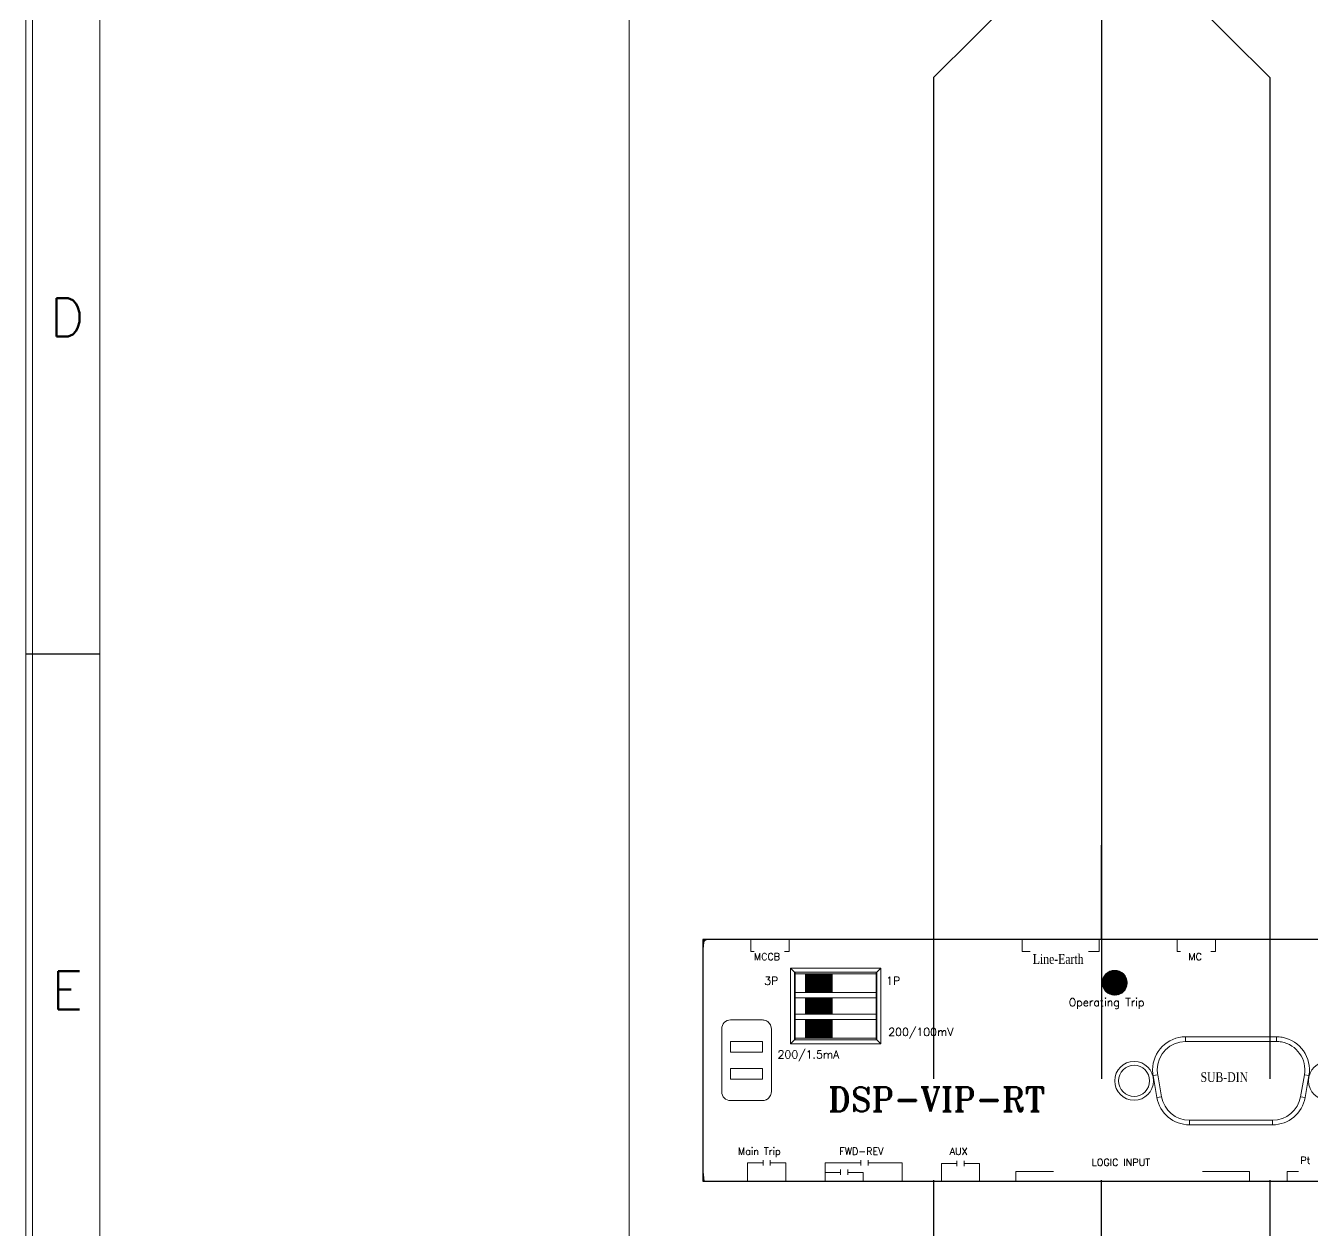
# Model space of a CAD drawing. Header units: millimetres. Extents: x 107 to 2900, y 85 to 3996.
# Drawn here: x 954 to 1077.8, y 1608.7 to 1724.7 of the extents above; entities that cross this region are included whole.
import ezdxf
from ezdxf.enums import TextEntityAlignment as Align

# ---------------------------------------------------------------- set-up
doc = ezdxf.new("R2010")
doc.units = ezdxf.units.MM
for name, color, linetype in [('20', 2, 'Continuous'), ('30', 3, 'Continuous'), ('70', 7, 'Continuous')]:
    doc.layers.add(name, color=color, linetype=linetype)
doc.styles.add('SIMPLEX', font='SIMPLEX')
doc.styles.add('SS', font='batang.ttc', dxfattribs={"width": 0.8})
doc.styles.add('STYLE2', font='romant.shx')

msp = doc.modelspace()

# ---------------------------------------------------------------- hatches: boundary and pattern name
at = {"layer": '70', "lineweight": 15}
h = msp.add_hatch(dxfattribs=at)
h.set_pattern_fill('ANSI31', color=256, scale=0.5184, style=0)
h.set_pattern_definition([(45, (-605.473635, 8016.76274), (-0.0458205194, 0.0458205194), [])])
h.paths.add_polyline_path([(1031.614, 1633.411), (1029.022, 1633.411), (1029.022, 1631.596), (1031.614, 1631.596)])
h.paths.add_polyline_path([(1031.614, 1631.078), (1029.022, 1631.078), (1029.022, 1629.525), (1031.614, 1629.525)])
h.paths.add_polyline_path([(1031.614, 1629.006), (1029.022, 1629.006), (1029.022, 1627.192), (1031.614, 1627.192)])
at = {"layer": '70', "lineweight": 20}
h = msp.add_hatch(dxfattribs=at)
h.set_pattern_fill('ANSI31', color=3, scale=0.5184, style=0)
h.set_pattern_definition([(45, (-1677.78178, 14438.722605), (-0.04582051942, 0.04582051942), [])])
h.paths.add_polyline_path([(1057.617, 1632.54, 1), (1060.005, 1632.54, 1)])

# ---------------------------------------------------------------- linework, layer by layer
at = {"color": 0, "lineweight": 30}
for p, q in [((1057.548, 1735.904), (1057.548, 1623.276)), ((1041.348, 1719.704), (1049.448, 1727.731)), ((1073.748, 1719.704), (1065.648, 1727.731)), ((1041.348, 1719.704), (1041.348, 1687.304)), ((1073.748, 1719.704), (1073.748, 1687.304)), ((1041.348, 1687.304), (1041.348, 1623.276)), ((1073.748, 1687.304), (1073.748, 1623.276)), ((1041.348, 1645.776), (1041.348, 1636.72)), ((1057.548, 1636.72), (1057.548, 1645.776)), ((1073.748, 1645.776), (1073.748, 1636.72)), ((1041.348, 1613.529), (1041.348, 1577.029)), ((1057.548, 1577.029), (1057.548, 1613.529)), ((1073.748, 1613.529), (1073.748, 1577.029))]:
    msp.add_line(p, q, dxfattribs=at)
at = {"color": 7, "lineweight": 30}
for p, q in [((1098.479, 1636.72), (1019.143, 1636.72)), ((1019.143, 1636.72), (1019.143, 1613.434)), ((1019.143, 1613.434), (1098.479, 1613.434))]:
    msp.add_line(p, q, dxfattribs=at)
at = {"color": 7, "lineweight": 15}
for p, q in [((1027.595, 1626.663), (1027.595, 1633.94)), ((1027.595, 1633.94), (1036.29, 1633.94)), ((1027.969, 1633.566), (1027.595, 1633.94)), ((1035.917, 1633.566), (1036.29, 1633.94)), ((1036.29, 1633.94), (1036.29, 1626.663)), ((1027.969, 1627.036), (1027.969, 1633.566)), ((1027.969, 1633.566), (1035.917, 1633.566)), ((1027.969, 1633.411), (1035.917, 1633.411)), ((1028.046, 1627.036), (1028.046, 1633.566)), ((1031.614, 1631.596), (1031.614, 1633.411)), ((1035.839, 1633.566), (1035.839, 1627.036)), ((1035.917, 1633.566), (1035.917, 1627.036)), ((1028.046, 1631.596), (1035.839, 1631.596)), ((1028.046, 1631.078), (1035.839, 1631.078)), ((1031.614, 1629.525), (1031.614, 1631.078)), ((1021.828, 1628.96), (1024.892, 1628.96)), ((1035.917, 1629.525), (1028.046, 1629.525)), ((1035.917, 1629.006), (1028.046, 1629.006)), ((1031.614, 1627.192), (1031.614, 1629.006)), ((1020.97, 1622.052), (1020.97, 1628.101)), ((1025.75, 1628.101), (1025.75, 1622.052)), ((1027.969, 1627.036), (1027.595, 1626.663)), ((1036.29, 1626.663), (1027.595, 1626.663)), ((1035.839, 1627.192), (1027.969, 1627.192)), ((1035.917, 1627.036), (1027.969, 1627.036)), ((1035.917, 1627.036), (1036.29, 1626.663)), ((1065.635, 1627.334), (1074.376, 1627.334)), ((1065.635, 1627.334), (1065.635, 1626.886)), ((1065.635, 1626.886), (1074.376, 1626.886)), ((1074.376, 1627.334), (1074.376, 1626.886)), ((1062.504, 1623.602), (1062.946, 1623.68)), ((1062.877, 1621.488), (1062.504, 1623.602)), ((1063.318, 1621.566), (1062.946, 1623.68)), ((1077.066, 1623.68), (1076.693, 1621.566)), ((1077.507, 1623.602), (1077.066, 1623.68)), ((1077.507, 1623.602), (1077.134, 1621.488)), ((1062.877, 1621.488), (1063.318, 1621.566)), ((1077.134, 1621.488), (1076.693, 1621.566)), ((1024.892, 1621.194), (1021.828, 1621.194)), ((1074.003, 1619.309), (1066.008, 1619.309)), ((1066.008, 1618.861), (1066.008, 1619.309)), ((1074.003, 1618.861), (1074.003, 1619.309)), ((1074.003, 1618.861), (1066.008, 1618.861))]:
    msp.add_line(p, q, dxfattribs=at)
at = {"color": 7, "lineweight": 0}
for p, q in [((1021.828, 1626.886), (1024.892, 1626.886)), ((1021.828, 1625.85), (1024.892, 1625.85)), ((1021.828, 1624.294), (1024.892, 1624.294)), ((1021.828, 1623.258), (1024.892, 1623.258))]:
    msp.add_line(p, q, dxfattribs=at)
at = {"color": 3, "lineweight": 15}
msp.add_circle((1058.811, 1632.54), 1.194, dxfattribs=at)
at = {"color": 7, "lineweight": 15}
for centre, radius in [((1060.677, 1623.097), 1.866), ((1060.677, 1623.097), 1.493), ((1079.335, 1623.097), 1.866)]:
    msp.add_circle(centre, radius, dxfattribs=at)
at = {"color": 7, "lineweight": 30}
msp.add_arc((1019.662, 1636.202), 0.518, 90, 180, dxfattribs=at)
at = {"color": 7, "lineweight": 15}
for points in [[(1019.267, 1636.72), (1019.221, 1636.303), (1019.179, 1635.885), (1019.143, 1635.466)], [(1021.828, 1628.96), (1021.354, 1628.96), (1020.97, 1628.575), (1020.97, 1628.101)], [(1020.97, 1622.052), (1020.97, 1621.578), (1021.354, 1621.194), (1021.828, 1621.194)], [(1062.877, 1621.488), (1063.144, 1619.969), (1064.465, 1618.861), (1066.008, 1618.861)], [(1063.318, 1621.566), (1063.548, 1620.261), (1064.682, 1619.309), (1066.008, 1619.309)], [(1074.003, 1619.309), (1075.328, 1619.309), (1076.463, 1620.261), (1076.693, 1621.566)], [(1074.003, 1618.861), (1075.546, 1618.861), (1076.866, 1619.969), (1077.134, 1621.488)], [(1019.143, 1614.688), (1019.179, 1614.269), (1019.221, 1613.851), (1019.267, 1613.434)]]:
    msp.add_open_spline(points, degree=3, dxfattribs=at)
for points, knots in [([(1025.75, 1628.101), (1025.704, 1628.502), (1025.788, 1627.971), (1025.708, 1628.367), (1025.541, 1628.734), (1025.785, 1628.255), (1025.586, 1628.606), (1025.314, 1628.903), (1025.694, 1628.524), (1025.396, 1628.796), (1025.046, 1628.994), (1025.524, 1628.751), (1025.157, 1628.918), (1024.762, 1628.998), (1025.292, 1628.914), (1024.892, 1628.96)], [0, 0, 0, 0, 1, 1, 1, 2, 2, 2, 3, 3, 3, 4, 4, 4, 5, 5, 5, 5]), ([(1065.635, 1627.334), (1063.879, 1627.334), (1062.455, 1625.91), (1062.455, 1624.154), (1062.455, 1623.969), (1062.472, 1623.784), (1062.504, 1623.602)], [0, 0, 0, 0, 1, 1, 1, 2, 2, 2, 2]), ([(1065.635, 1626.886), (1064.127, 1626.886), (1062.904, 1625.663), (1062.904, 1624.154), (1062.904, 1623.996), (1062.917, 1623.836), (1062.946, 1623.68)], [0, 0, 0, 0, 1, 1, 1, 2, 2, 2, 2]), ([(1077.507, 1623.602), (1077.812, 1625.332), (1076.657, 1626.98), (1074.928, 1627.286), (1074.746, 1627.318), (1074.561, 1627.334), (1074.376, 1627.334)], [0, 0, 0, 0, 1, 1, 1, 2, 2, 2, 2]), ([(1077.066, 1623.68), (1077.328, 1625.165), (1076.336, 1626.582), (1074.85, 1626.844), (1074.693, 1626.872), (1074.535, 1626.886), (1074.376, 1626.886)], [0, 0, 0, 0, 1, 1, 1, 2, 2, 2, 2]), ([(1024.892, 1621.194), (1025.292, 1621.24), (1024.762, 1621.156), (1025.157, 1621.236), (1025.524, 1621.403), (1025.046, 1621.16), (1025.396, 1621.358), (1025.694, 1621.63), (1025.314, 1621.251), (1025.586, 1621.548), (1025.785, 1621.899), (1025.541, 1621.42), (1025.708, 1621.787), (1025.788, 1622.182), (1025.704, 1621.652), (1025.75, 1622.052)], [0, 0, 0, 0, 1, 1, 1, 2, 2, 2, 3, 3, 3, 4, 4, 4, 5, 5, 5, 5]), ([(1019.148, 1615.561), (1019.148, 1615.559), (1019.146, 1615.557), (1019.143, 1615.557), (1019.141, 1615.557), (1019.138, 1615.559), (1019.138, 1615.561), (1019.138, 1615.564), (1019.141, 1615.566), (1019.143, 1615.566), (1019.146, 1615.566), (1019.148, 1615.564), (1019.148, 1615.561)], [0, 0, 0, 0, 1, 1, 1, 2, 2, 2, 3, 3, 3, 4, 4, 4, 4])]:
    msp.add_open_spline(points, degree=3, knots=knots, dxfattribs=at)
at = {"layer": '20', "color": 0, "lineweight": 13}
msp.add_lwpolyline([(961.092, 1400.687), (961.092, 1916.279), (1767.636, 1916.279), (1767.636, 1400.687)], dxfattribs=at)
at = {"layer": '30', "color": 0}
msp.add_line((953.964, 1664.207), (961.092, 1664.207), dxfattribs=at)
at = {"layer": '70', "color": 1, "lineweight": 15}
msp.add_line((1012.071, 1520.399), (1012.068, 1773.658), dxfattribs=at)
at = {"layer": '70', "lineweight": 15}
for p, q in [((1023.765, 1635.563), (1023.765, 1636.72)), ((1027.45, 1635.563), (1027.45, 1636.72)), ((1049.885, 1635.563), (1049.885, 1636.72)), ((1057.301, 1635.563), (1057.301, 1636.72)), ((1064.813, 1635.563), (1064.813, 1636.72)), ((1068.498, 1635.563), (1068.498, 1636.72)), ((1024.096, 1635.563), (1023.765, 1635.563)), ((1027.021, 1635.563), (1027.45, 1635.563)), ((1050.678, 1635.563), (1049.885, 1635.563)), ((1056.275, 1635.563), (1057.301, 1635.563)), ((1065.144, 1635.563), (1064.813, 1635.563)), ((1068.069, 1635.563), (1068.498, 1635.563)), ((1023.455, 1615.188), (1023.455, 1613.434)), ((1024.948, 1615.188), (1023.455, 1615.188)), ((1024.948, 1615.45), (1024.948, 1614.943)), ((1025.647, 1615.45), (1025.647, 1614.943)), ((1025.647, 1615.188), (1027.14, 1615.188)), ((1027.14, 1615.188), (1027.14, 1613.434)), ((1034.373, 1615.188), (1030.921, 1615.188)), ((1030.921, 1615.188), (1030.921, 1613.434)), ((1034.373, 1615.45), (1034.373, 1614.943)), ((1035.072, 1615.45), (1035.072, 1614.943)), ((1035.072, 1615.188), (1038.337, 1615.188)), ((1038.337, 1615.188), (1038.337, 1613.434)), ((1043.609, 1615.389), (1043.609, 1614.882)), ((1044.308, 1615.389), (1044.308, 1614.882)), ((1032.414, 1614.285), (1030.921, 1614.285)), ((1032.414, 1614.546), (1032.414, 1614.04)), ((1033.112, 1614.546), (1033.112, 1614.04)), ((1033.112, 1614.285), (1034.605, 1614.285)), ((1034.605, 1614.285), (1034.605, 1613.434)), ((1042.116, 1615.127), (1042.116, 1613.434)), ((1043.609, 1615.127), (1042.116, 1615.127)), ((1044.308, 1615.127), (1045.801, 1615.127)), ((1045.801, 1615.127), (1045.801, 1613.434)), ((1049.276, 1614.381), (1049.276, 1613.434)), ((1052.905, 1614.381), (1049.276, 1614.381)), ((1071.781, 1614.381), (1067.251, 1614.381)), ((1071.781, 1614.381), (1071.781, 1613.434)), ((1076.499, 1614.381), (1075.397, 1614.381)), ((1075.397, 1614.381), (1075.397, 1613.434))]:
    msp.add_line(p, q, dxfattribs=at)
at = {"layer": '70', "lineweight": 13}
for p, q in [((1029.022, 1633.411), (1029.022, 1631.596)), ((1029.022, 1631.078), (1029.022, 1629.525)), ((1029.022, 1629.006), (1029.022, 1627.192)), ((1021.828, 1626.886), (1021.828, 1625.85)), ((1024.892, 1626.886), (1024.892, 1625.85)), ((1021.828, 1624.294), (1021.828, 1623.258)), ((1024.892, 1624.294), (1024.892, 1623.258))]:
    msp.add_line(p, q, dxfattribs=at)
at = {"layer": '70', "color": 0, "lineweight": 13}
for points in [[(1774.764, 1340.207), (953.964, 1340.207), (953.964, 1923.407), (1774.764, 1923.407)], [(1774.116, 1340.855), (954.612, 1340.855), (954.612, 1922.759), (1774.116, 1922.759)]]:
    msp.add_lwpolyline(points, close=True, dxfattribs=at)

# ---------------------------------------------------------------- texts
at = {"color": 0, "style": 'STYLE2'}
for s, height, p in [('MCCB', 0.6756, (1024.074, 1634.728)), ('MC', 0.6756, (1065.898, 1634.728)), ('3P', 0.7706, (1025.067, 1632.344)), ('1P', 0.7706, (1036.809, 1632.344)), ('Operating Trip', 0.77064, (1054.373, 1630.274)), ('200/100mV', 0.7706, (1037.006, 1627.415)), ('200/1.5mA', 0.7706, (1026.349, 1625.246)), ('DSP-VIP-RT', 2.3231, (1031.219, 1620.156)), ('Main Trip', 0.6756, (1022.535, 1615.987)), ('FWD-REV', 0.6756, (1032.3, 1615.987)), ('AUX', 0.6756, (1042.92, 1615.976)), ('LOGIC INPUT', 0.67558, (1056.592, 1614.899)), ('Pt', 0.6756, (1076.679, 1615.118))]:
    msp.add_text(s, height=height, dxfattribs=at).set_placement(p)
at = {"color": 0, "style": 'SS', "width": 0.8}
for s, p in [('Line-Earth', (1050.922, 1634.361)), ('SUB-DIN', (1067.069, 1622.986))]:
    msp.add_text(s, height=0.9331, dxfattribs=at).set_placement(p)
at = {"layer": '30', "color": 0, "style": 'SIMPLEX'}
for s, p in [('D', (957.96, 1696.607)), ('E', (957.96, 1631.807))]:
    msp.add_text(s, height=3.672, dxfattribs=at).set_placement(p, align=Align.MIDDLE)

doc.saveas('drawing.dxf')
